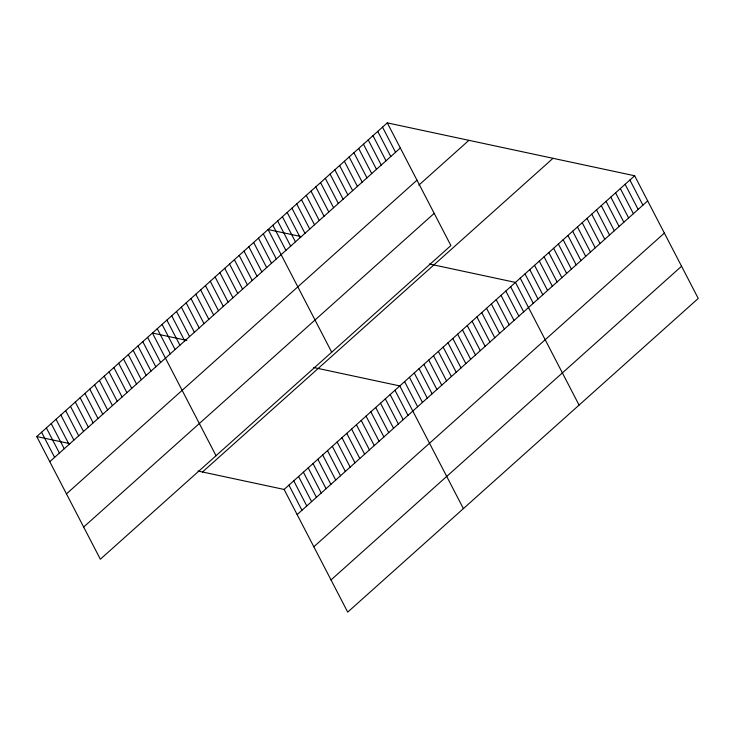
<?xml version="1.0" encoding="UTF-8"?>
<svg xmlns="http://www.w3.org/2000/svg" width="735" height="735" viewBox="0 0 735 735"><rect width="100%" height="100%" fill="white"/><g stroke="black" fill="none" stroke-linecap="round" stroke-linejoin="round"><path stroke-width="1.1" d="M387.29 122.874L450.886 245.554L100.346 559.234L36.75 436.553L387.29 122.874L634.654 175.766L698.25 298.447L347.71 612.126L284.114 489.446L198.055 471.043M49.778 461.681L400.318 148.001M66.462 493.874L417.002 180.194M418.867 185.119L468.921 140.321M83.661 527.041L434.201 213.361M202.483 471.989L553.023 158.31M284.114 489.446L634.654 175.766M297.142 514.573L647.682 200.894M313.827 546.766L664.366 233.087M331.026 579.933L681.566 266.254M301.405 236.642L268.11 229.522L331.706 352.212M429.415 264.012L515.474 282.415L579.07 405.095M186.8 340.388L152.43 333.038L216.026 455.728M313.735 367.528L399.794 385.93L463.39 508.611M36.75 436.553L70.045 443.674M629.886 180.029L642.914 205.157M625.117 184.292L638.145 209.429M620.349 188.564L633.377 213.692M615.59 192.827L628.609 217.955M610.822 197.09L623.85 222.227M606.053 201.362L619.081 226.49M601.285 205.625L614.313 230.753M596.517 209.888L609.545 235.025M591.749 214.161L604.776 239.288M586.98 218.424L600.008 243.551M582.212 222.687L595.24 247.824M577.444 226.959L590.471 252.087M572.684 231.222L585.703 256.35M567.916 235.485L580.944 260.622M563.148 239.757L576.176 264.885M558.38 244.02L571.407 269.148M553.611 248.283L566.639 273.42M548.843 252.555L561.871 277.683M544.075 256.818L557.102 281.946M539.306 261.081L552.334 286.218M534.538 265.353L547.566 290.481M529.77 269.616L542.797 294.744M525.01 273.879L538.029 299.016M520.242 278.152L533.27 303.279M510.65 286.723L523.678 311.861M505.827 291.042L518.855 316.169M501.013 295.351L514.041 320.488M496.189 299.669L509.217 324.796M491.375 303.978L504.403 329.115M486.552 308.296L499.579 333.424M481.728 312.605L494.756 337.733M382.522 127.137L395.549 152.264M476.914 316.923L489.942 342.051M377.753 131.4L390.781 156.537M472.091 321.232L485.118 346.36M372.994 135.672L386.013 160.8M467.276 325.541L480.295 350.678M368.226 139.935L381.254 165.063M462.453 329.859L475.481 354.987M363.457 144.198L376.485 169.335M457.629 334.168L470.657 359.305M358.689 148.47L371.717 173.598M452.815 338.486L465.843 363.614M353.921 152.733L366.949 177.861M447.992 342.795L461.02 367.932M349.153 156.996L362.18 182.133M443.168 347.113L456.196 372.241M344.384 161.268L357.412 186.396M438.354 351.422L451.382 376.559M339.616 165.531L352.644 190.659M433.531 355.74L446.558 380.868M334.848 169.794L347.875 194.931M428.716 360.049L441.735 385.177M330.079 174.066L343.107 199.194M423.893 364.367L436.921 389.495M325.32 178.329L338.339 203.457M419.069 368.676L432.097 393.804M320.552 182.592L333.58 207.729M414.255 372.985L427.283 398.122M315.784 186.865L328.811 211.992M409.432 377.303L422.46 402.431M311.015 191.128L324.043 216.255M404.608 381.612L417.636 406.749M306.247 195.391L319.275 220.528M301.479 199.663L314.506 224.791M394.971 390.239L407.998 415.376M296.71 203.926L309.738 229.054M390.156 394.557L403.184 419.685M291.942 208.189L304.97 233.326M385.333 398.866L398.361 424.003M287.174 212.461L300.202 237.589M380.51 403.184L393.537 428.312M282.405 216.724L295.433 241.852M375.695 407.493L388.723 432.621M277.646 220.987L290.665 246.124M370.872 411.811L383.9 436.939M272.878 225.259L285.906 250.387M366.058 416.12L379.076 441.248M361.234 420.429L374.262 445.566M263.286 233.84L276.314 258.968M356.411 424.747L369.439 449.875M258.472 238.149L271.491 263.277M351.596 429.056L364.624 454.193M253.648 242.458L266.676 267.595M346.773 433.374L359.801 458.502M248.825 246.776L261.853 271.904M341.95 437.683L354.977 462.82M244.011 251.085L257.039 276.222M337.135 442.001L350.163 467.129M239.187 255.403L252.215 280.531M332.312 446.31L345.34 471.447M234.364 259.712L247.392 284.849M327.498 450.628L340.516 475.756M229.55 264.03L242.578 289.158M322.674 454.937L335.702 480.065M224.726 268.339L237.754 293.476M317.851 459.256L330.879 484.383M219.912 272.657L232.931 297.785M313.036 463.564L326.064 488.692M215.089 276.966L228.116 302.094M308.213 467.873L321.241 493.01M210.265 281.285L223.293 306.412M303.39 472.192L316.417 497.319M205.451 285.593L218.479 310.721M298.575 476.5L311.603 501.637M200.627 289.902L213.655 315.039M293.752 480.819L306.78 505.946M195.804 294.221L208.832 319.348M288.938 485.128L301.956 510.265M190.99 298.529L204.018 323.666M186.166 302.848L199.194 327.975M181.352 307.156L194.38 332.293M176.529 311.475L189.556 336.602M171.705 315.784L184.733 340.921M166.891 320.102L179.919 345.229M162.067 324.411L175.095 349.538M157.253 328.729L170.272 353.857M147.606 337.347L160.634 362.484M142.792 341.665L155.82 366.793M137.969 345.974L150.997 371.111M133.145 350.292L146.173 375.42M128.331 354.601L141.359 379.738M123.508 358.919L136.535 384.047M118.693 363.228L131.712 388.365M113.87 367.546L126.898 392.674M109.046 371.855L122.074 396.983M104.232 376.173L117.26 401.301M99.409 380.482L112.437 405.61M94.585 384.791L107.613 409.928M89.771 389.109L102.799 414.237M84.948 393.418L97.975 418.555M80.133 397.736L93.152 422.864M75.31 402.045L88.338 427.182M70.486 406.363L83.514 431.491M65.672 410.672L78.7 435.809M60.849 414.99L73.877 440.118M56.025 419.299L69.053 444.427M51.211 423.617L64.239 448.745M46.388 427.926L59.416 453.054M41.573 432.235L54.601 457.372"/></g></svg>
